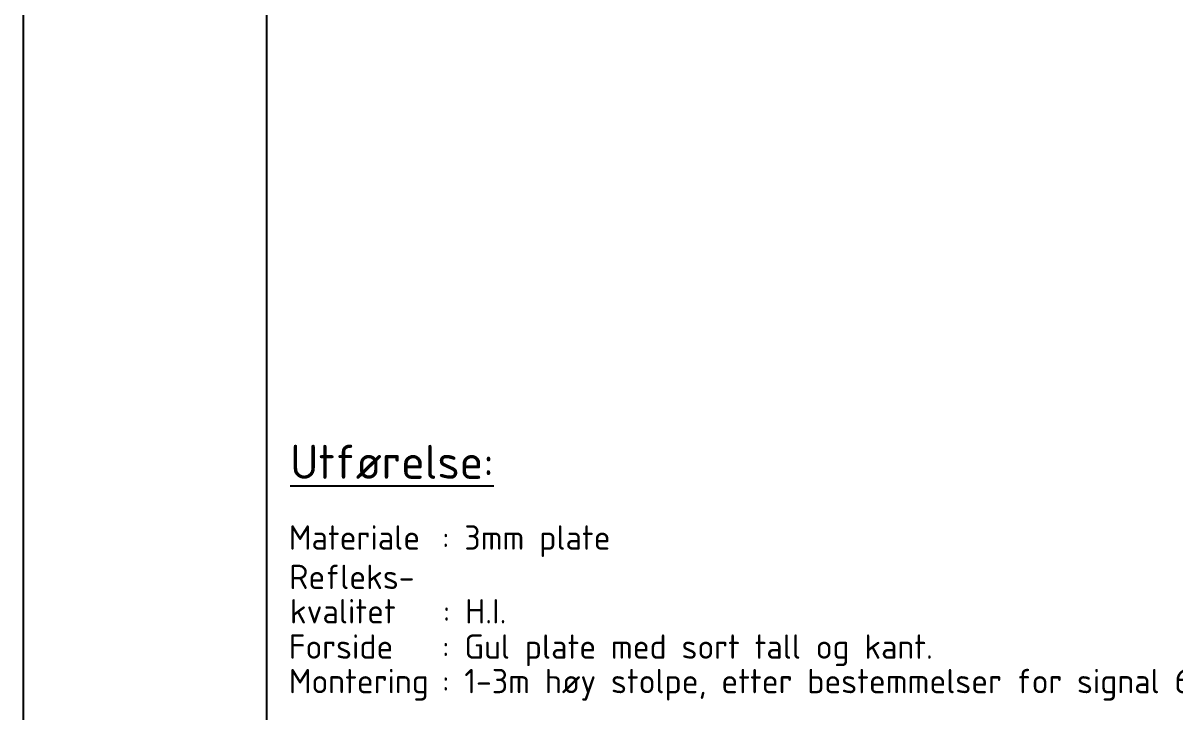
# Model space of a CAD drawing. Extents: x -4983 to -2883, y -12205 to -9235.
# Drawn here: x -4983 to -3800, y -11467 to -10760 of the extents above; entities that cross this region are included whole.
import ezdxf

# ---------------------------------------------------------------- set-up
doc = ezdxf.new("R2010")
doc.units = 0
doc.header["$LTSCALE"] = 100
doc.header["$MEASUREMENT"] = 0
doc.linetypes.add('CENTERX2', pattern=[101.6, 63.5, -12.7, 12.7, -12.7])
doc.linetypes.add('DASHEDX2', pattern=[38.1, 25.4, -12.7])
doc.layers.get('0').update_dxf_attribs({"linetype": 'CONTINUOUS'})
for name, color, linetype in [('RAMME', 7, 'CONTINUOUS'), ('RAMME-TEKST', 7, 'CONTINUOUS'), ('STOLPE-1', 4, 'DASHEDX2')]:
    doc.layers.add(name, color=color, linetype=linetype)
doc.styles.add('ISO25', font='ISO3098', dxfattribs={"oblique": 0.9})
doc.styles.add('ISO35', font='ISO3098', dxfattribs={"oblique": 0.9})

# ---------------------------------------------------------------- blocks, each defined once
blk = doc.blocks.new('A$C35665201')
at = {"layer": 'RAMME-TEKST', "color": 2, "style": 'ISO25'}
for s, p in [('Refleks-', (-1.2, 34.1, 1270)), ('kvalitet', (-0.5, -1.2, 1270)), (': H.I.', (156.5, -1.2, 1270))]:
    blk.add_text(s, height=25, dxfattribs=at).set_placement(p)
blk = doc.blocks.new('A$C38D6119A')
at = {"layer": 'STOLPE-1', "xscale": 0.5, "yscale": 0.5, "zscale": 0.5}
blk.add_blockref('A$C35665201', (0, 0), dxfattribs=at)

msp = doc.modelspace()

# ---------------------------------------------------------------- linework, layer by layer
at = {"layer": 'RAMME', "color": 5}
msp.add_line((-4732.8, -9335.2), (-4732.8, -12105.2), dxfattribs=at)
at = {"layer": 'RAMME', "color": 4}
msp.add_lwpolyline([(-4982.8, -12205.2), (-2882.8, -12205.2), (-2882.8, -9235.2), (-4982.8, -9235.2)], close=True, dxfattribs=at)

# ---------------------------------------------------------------- block references
at = {"linetype": 'CENTERX2', "xscale": 2, "yscale": 2, "zscale": 2}
msp.add_blockref('A$C38D6119A', (-4708.3, -11374.9), dxfattribs=at)

# ---------------------------------------------------------------- texts
at = {"layer": 'RAMME-TEKST', "color": 7, "style": 'ISO35'}
msp.add_text('%%UUtførelse:', height=35, dxfattribs=at).set_placement((-4708.4, -11227.7))
at = {"layer": 'RAMME-TEKST', "color": 2, "style": 'ISO25'}
for s, p in [('Materiale', (-4709.9, -11300.4)), (': 3mm plate', (-4552.6, -11300.4)), ('Forside', (-4709.9, -11412.4)), (': Gul plate med sort tall og kant.', (-4552.6, -11412.4)), ('Montering', (-4709.9, -11447.8)), (': 1-3m høy stolpe, etter bestemmelser for signal 68a og 68b.', (-4552.6, -11447.8))]:
    msp.add_text(s, height=25, dxfattribs=at).set_placement(p)

doc.saveas('drawing.dxf')
